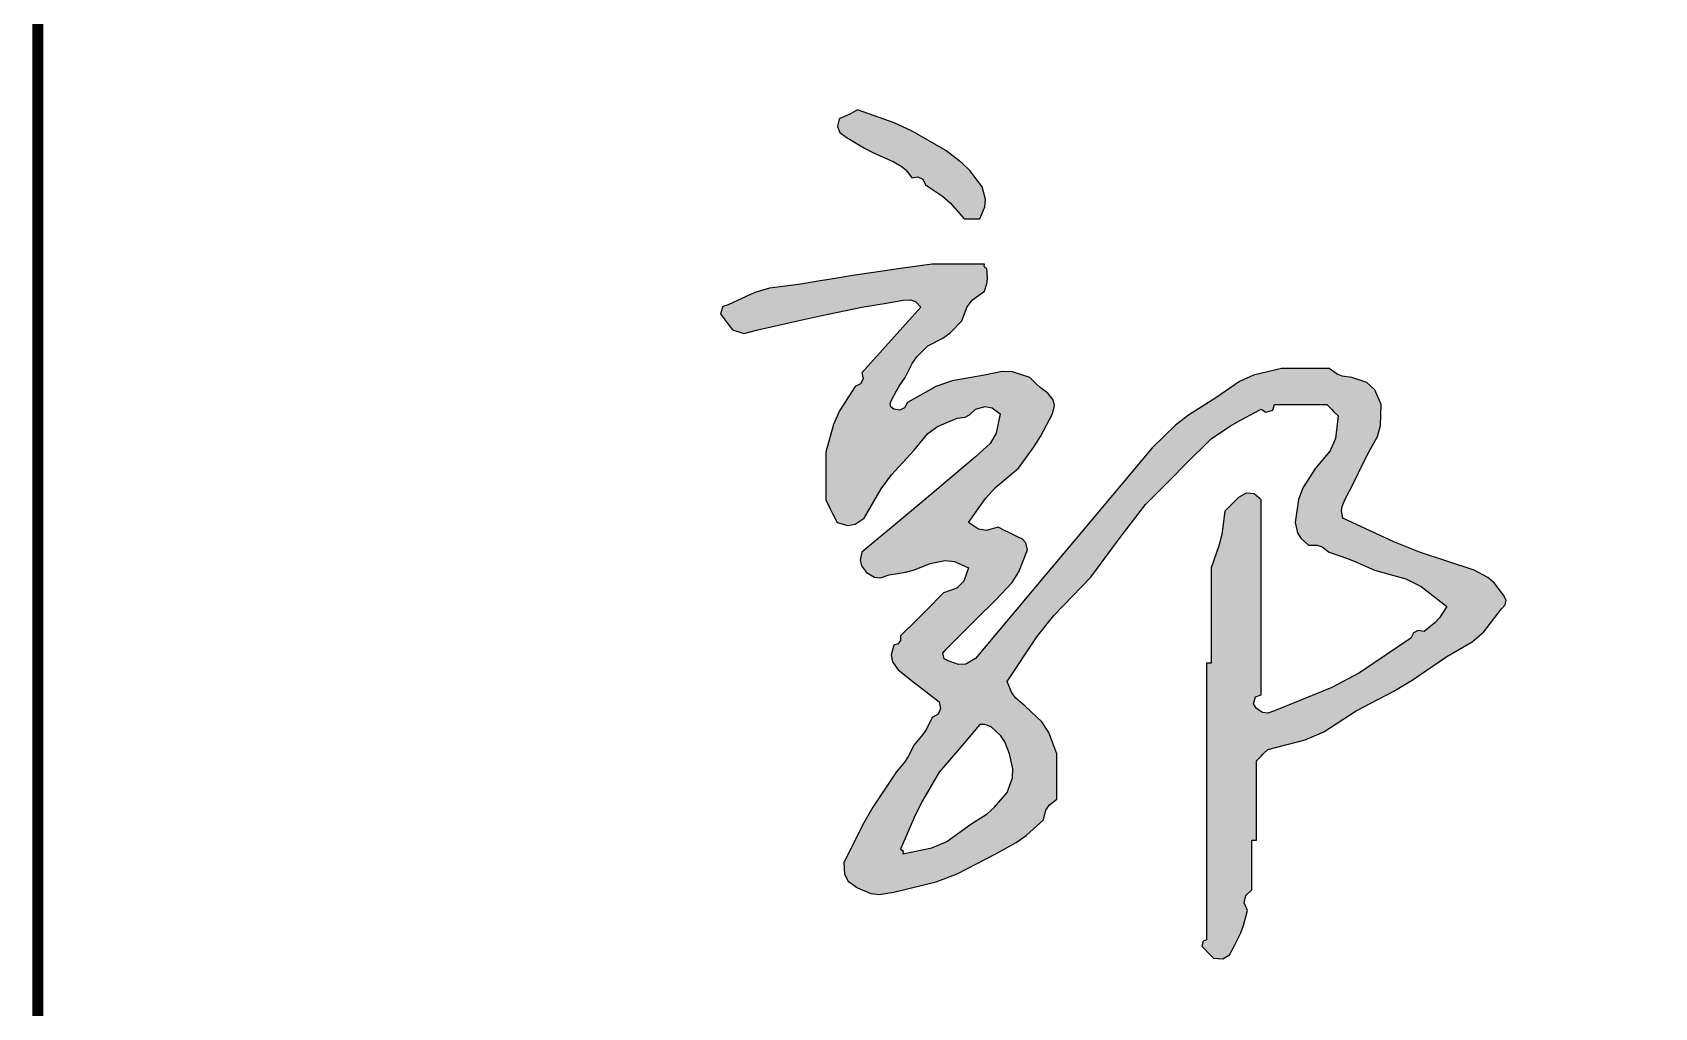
# Model space of a CAD drawing. Extents: x -67167 to 417929, y -86205 to 407116.
# Drawn here: x 46416 to 47161, y 348596 to 349044 of the extents above; entities that cross this region are included whole.
import ezdxf

# ---------------------------------------------------------------- set-up
doc = ezdxf.new("R2010")
doc.units = 0
doc.header["$LTSCALE"] = 1000

# ---------------------------------------------------------------- blocks, each defined once
blk = doc.blocks.new('图签信息')
at = {"const_width": 0.05}
blk.add_lwpolyline([(-39.1448, 566.5), (-39.1448, 500.5)], dxfattribs=at)
blk = doc.blocks.new('图签-A1')
at = {"color": 2}
blk.add_blockref('图签信息', (0, 0), dxfattribs=at)

msp = doc.modelspace()

# ---------------------------------------------------------------- hatches: boundary and pattern name
h = msp.add_hatch(color=256)
h.dxf.hatch_style = 1
h.paths.add_polyline_path([(46846.244, 348980.077), (46842.79, 348983.531), (46835.291, 348989.249), (46819.769, 348998.166), (46811.513, 349001.976), (46794.657, 349008.003), (46791.398, 349006.194), (46789.725, 349005.357), (46786.322, 349003.836), (46785.452, 349000.383), (46786.522, 348997.53), (46789.448, 348995.5), (46797.92, 348990.418), (46802.326, 348988.111), (46811.328, 348984.04), (46815.198, 348981.884), (46817.013, 348980.297), (46819.663, 348976.746), (46822.417, 348977.224), (46824.644, 348976.111), (46825.914, 348973.62), (46833.785, 348968.392), (46837.459, 348965.15), (46843.627, 348957.992), (46846.544, 348957.992), (46848.003, 348957.992), (46850.92, 348957.992), (46853.177, 348963.388), (46853.429, 348966.916), (46851.962, 348972.579)])
h.paths.add_polyline_path([(46853.004, 348924.651), (46854.222, 348928.658), (46854.446, 348930.901), (46854.046, 348935.07), (46853.231, 348935.523), (46852.877, 348936.231), (46853.004, 348937.154), (46843.418, 348937.154), (46838.626, 348937.154), (46829.04, 348937.154), (46814.453, 348935.07), (46807.16, 348934.028), (46792.573, 348931.944), (46782.571, 348930.277), (46777.57, 348929.444), (46767.568, 348927.777), (46754.231, 348926.01), (46747.478, 348924.049), (46735.269, 348918.4), (46732.763, 348917.582), (46731.671, 348914.305), (46733.185, 348912.148), (46737.234, 348906.949), (46742.455, 348905.209), (46748.813, 348906.939), (46767.944, 348911.289), (46777.531, 348913.373), (46796.741, 348917.358), (46804.243, 348918.608), (46807.994, 348919.233), (46815.495, 348920.483), (46819.045, 348920.762), (46821.339, 348919.902), (46823.831, 348917.358), (46812.963, 348905.3), (46807.545, 348899.257), (46796.741, 348887.142), (46797.219, 348884.388), (46796.106, 348882.161), (46793.615, 348880.891), (46786.438, 348869.759), (46783.606, 348863.44), (46780.071, 348850.676), (46780.071, 348841.924), (46780.071, 348837.548), (46780.071, 348828.796), (46782.154, 348824.628), (46783.196, 348822.544), (46785.28, 348818.377), (46790.167, 348817.024), (46793.599, 348817.597), (46797.783, 348820.461), (46805.595, 348833.853), (46810.28, 348840.241), (46820.705, 348851.718), (46827.003, 348859.272), (46831.42, 348862.526), (46840.501, 348866.304), (46844.187, 348866.858), (46846.182, 348867.855), (46848.836, 348870.472), (46853.32, 348871.741), (46856.548, 348871.155), (46860.297, 348868.388), (46858.342, 348859.45), (46855.615, 348854.738), (46848.836, 348848.592), (46828.031, 348831.049), (46817.612, 348822.297), (46796.741, 348804.832), (46795.917, 348801.079), (46796.489, 348798.506), (46798.825, 348795.455), (46802.434, 348793.33), (46805.285, 348793.044), (46809.244, 348794.413), (46816.941, 348795.583), (46820.8, 348796.655), (46827.998, 348799.623), (46835.003, 348800.973), (46839.21, 348800.478), (46845.71, 348797.539), (46843.573, 348791.418), (46840.37, 348788.215), (46834.25, 348786.078), (46826.331, 348778.159), (46822.372, 348774.2), (46814.453, 348766.282), (46814.408, 348764.198), (46813.315, 348762.741), (46811.328, 348762.114), (46810.111, 348757.616), (46810.69, 348754.435), (46813.411, 348750.653), (46820.913, 348744.818), (46824.664, 348741.901), (46832.166, 348736.066), (46832.891, 348732.976), (46831.778, 348730.378), (46829.04, 348728.773), (46826.32, 348723.413), (46824.607, 348720.842), (46820.705, 348716.27), (46817.985, 348710.91), (46816.271, 348708.339), (46812.37, 348703.767), (46801.793, 348687.708), (46796.965, 348679.311), (46788.406, 348662.091), (46788.704, 348656.878), (46790.435, 348653.704), (46794.657, 348650.63), (46800.856, 348648.034), (46804.681, 348647.556), (46811.328, 348648.546), (46830.784, 348653.38), (46840.421, 348657.021), (46858.213, 348666.259), (46867.646, 348671.426), (46872.146, 348674.64), (46880.093, 348681.887), (46881.282, 348686.236), (46882.788, 348688.495), (46886.345, 348691.264), (46886.345, 348699.6), (46886.345, 348703.767), (46886.345, 348712.103), (46882.629, 348721.943), (46879.412, 348726.768), (46871.758, 348733.983), (46867.426, 348737.638), (46865.566, 348740.196), (46863.423, 348745.443), (46877.096, 348765.897), (46884.926, 348775.632), (46901.973, 348793.371), (46911.842, 348806.807), (46916.844, 348813.476), (46926.979, 348826.712), (46939.065, 348838.798), (46945.108, 348844.841), (46957.194, 348856.927), (46966.111, 348862.751), (46970.713, 348865.471), (46980.116, 348870.472), (46982.323, 348869.031), (46985.466, 348870.079), (46986.368, 348872.556), (46995.953, 348872.556), (47000.746, 348872.556), (47010.331, 348872.556), (47012.415, 348870.472), (47013.457, 348869.43), (47015.541, 348867.346), (47014.267, 348856.972), (47011.84, 348851.39), (47005.122, 348843.382), (46999.369, 348834.381), (46997.329, 348828.941), (46995.745, 348818.377), (46996.892, 348813.654), (46998.369, 348811.193), (47001.996, 348807.958), (47005.95, 348807.96), (47008.211, 348807.206), (47011.373, 348804.832), (47019.857, 348801.895), (47024.043, 348800.221), (47032.211, 348796.497), (47046.582, 348792.522), (47053.75, 348788.938), (47065.552, 348779.826), (47062.123, 348774.666), (47059.944, 348772.269), (47055.133, 348768.365), (47052.379, 348768.844), (47050.152, 348767.73), (47048.882, 348765.24), (47025.387, 348749.393), (47012.617, 348742.582), (46986.368, 348731.899), (46983.202, 348730.771), (46980.823, 348731.069), (46978.032, 348732.941), (46976.592, 348735.148), (46977.639, 348738.291), (46980.116, 348739.192), (46980.116, 348775.034), (46980.116, 348792.954), (46980.116, 348828.796), (46976.945, 348831.532), (46973.347, 348831.891), (46969.697, 348829.838), (46967.197, 348827.337), (46965.946, 348826.087), (46963.446, 348823.586), (46962.033, 348812.965), (46960.756, 348807.644), (46957.194, 348797.539), (46957.194, 348780.035), (46957.194, 348771.283), (46957.194, 348753.779), (46956.361, 348753.779), (46955.944, 348753.779), (46955.11, 348753.779), (46955.11, 348702.934), (46955.11, 348677.511), (46955.11, 348626.666), (46953.5, 348626.067), (46952.93, 348623.786), (46954.069, 348622.499), (46955.736, 348620.832), (46956.569, 348619.998), (46958.236, 348618.331), (46962.513, 348617.982), (46965.651, 348619.725), (46967.613, 348623.541), (46970.794, 348629.913), (46972.072, 348633.319), (46973.865, 348640.211), (46972.393, 348643.761), (46973.112, 348646.996), (46975.949, 348649.588), (46975.949, 348658.757), (46975.949, 348663.342), (46975.949, 348672.51), (46976.782, 348672.51), (46977.199, 348672.51), (46978.032, 348672.51), (46978.032, 348687.097), (46978.032, 348694.39), (46978.032, 348708.977), (46980.116, 348711.061), (46981.158, 348712.103), (46983.242, 348714.186), (47000.438, 348718.507), (47009.006, 348722.242), (47023.876, 348731.899), (47041.103, 348740.909), (47049.495, 348745.945), (47065.552, 348756.904), (47077.072, 348763.533), (47082.459, 348768.246), (47090.558, 348778.784), (47092.343, 348780.584), (47092.705, 348782.754), (47091.6, 348785.036), (47087.251, 348790.644), (47084.306, 348793.136), (47078.055, 348796.497), (47053.368, 348804.666), (47041.201, 348809.491), (47017.625, 348820.461), (47017.129, 348823.784), (47017.368, 348825.697), (47018.667, 348828.796), (47022.834, 348837.131), (47024.918, 348841.299), (47029.086, 348849.634), (47033.685, 348857.95), (47035.078, 348863.056), (47035.337, 348872.556), (47032.477, 348879.352), (47028.795, 348882.751), (47021.792, 348885.059), (47017.347, 348885.68), (47015.021, 348886.61), (47011.373, 348889.226), (47002.621, 348889.226), (46998.245, 348889.226), (46989.493, 348889.226), (46976.629, 348886.075), (46970.19, 348883.189), (46959.278, 348875.682), (46946.702, 348867.802), (46940.735, 348863.115), (46930.105, 348852.76), (46897.552, 348814.038), (46881.299, 348794.659), (46848.836, 348755.863), (46844.465, 348753.396), (46841.052, 348753.112), (46836.333, 348754.821), (46834.436, 348755.778), (46833.908, 348758.417), (46835.291, 348760.03), (46844.46, 348769.199), (46849.045, 348773.783), (46858.213, 348782.952), (46865.721, 348790.809), (46868.862, 348795.745), (46872.8, 348805.874), (46871.993, 348809.027), (46870.547, 348810.763), (46867.591, 348812.125), (46864.256, 348813.792), (46862.589, 348814.626), (46859.255, 348816.293), (46853.992, 348814.762), (46850.27, 348815.334), (46845.71, 348818.377), (46853.467, 348829.51), (46858.215, 348834.688), (46868.632, 348843.382), (46875.619, 348852.886), (46878.78, 348857.944), (46884.261, 348868.388), (46885.197, 348872.115), (46884.603, 348874.786), (46882.177, 348877.765), (46878.669, 348880.471), (46876.99, 348881.941), (46873.842, 348885.059), (46865.885, 348887.575), (46861.172, 348887.81), (46853.004, 348886.101), (46838.207, 348883.483), (46830.741, 348880.848), (46817.579, 348873.598), (46816.309, 348871.107), (46814.082, 348869.994), (46811.328, 348870.472), (46810.048, 348871.619), (46809.696, 348873.025), (46810.286, 348874.64), (46812.594, 348878.917), (46813.849, 348881.009), (46816.537, 348885.059), (46819.799, 348891.444), (46821.974, 348894.489), (46826.956, 348899.645), (46833.92, 348903.052), (46837.243, 348905.488), (46842.585, 348911.106), (46845.041, 348917.485), (46847.469, 348920.64)])
h.paths.add_polyline_path([(46850.92, 348725.647), (46853.044, 348725.579), (46854.143, 348725.359), (46856.129, 348724.605), (46860.503, 348720.483), (46862.341, 348717.726), (46864.465, 348712.103), (46866.076, 348705.191), (46865.833, 348701.065), (46863.423, 348694.39), (46857.692, 348687.632), (46854.211, 348684.586), (46846.752, 348679.804), (46835.652, 348671.901), (46828.852, 348668.954), (46815.495, 348666.259), (46815.622, 348667.182), (46815.268, 348667.89), (46814.453, 348668.343), (46820.708, 348682.898), (46824.275, 348690.03), (46832.166, 348703.767), (46839.711, 348712.482), (46843.462, 348716.858)], flags=16)
h.paths.add_polyline_path([(47251.011, 348859.011), (47260.597, 348868.597), (47265.389, 348873.389), (47274.975, 348882.975), (47277.79, 348887.432), (47278.72, 348890.223), (47279.143, 348895.478), (47277.735, 348900.726), (47276.007, 348903.44), (47271.849, 348906.939), (47265.707, 348909.137), (47262.706, 348910.638), (47257.263, 348914.232), (47251.573, 348915.591), (47248.501, 348915.81), (47242.676, 348915.274), (47229.436, 348912.818), (47222.7, 348910.124), (47211.419, 348902.771), (47208.537, 348900.334), (47208.1, 348896.404), (47210.377, 348893.394), (47215.741, 348890.157), (47220.259, 348889.856), (47226.005, 348892.352), (47236.556, 348895.582), (47242.099, 348896.648), (47253.095, 348897.561), (47255.838, 348894.396), (47256.199, 348890.788), (47254.137, 348887.142), (47252.741, 348884.72), (47252.111, 348883.461), (47251.011, 348880.891), (47234.369, 348871.184), (47226.53, 348864.869), (47213.503, 348850.676), (47210.99, 348849.451), (47209.739, 348848.825), (47207.251, 348847.55), (47203.985, 348841.903), (47202.515, 348838.965), (47199.958, 348832.963), (47210.211, 348818.844), (47215.897, 348812.105), (47228.089, 348799.623), (47227.611, 348796.868), (47228.725, 348794.641), (47231.215, 348793.371), (47235.788, 348785.03), (47238.08, 348780.862), (47242.676, 348772.533), (47242.676, 348762.531), (47242.676, 348757.53), (47242.676, 348747.527), (47240.18, 348743.773), (47238.93, 348741.898), (47236.424, 348738.15), (47224.048, 348740.11), (47217.694, 348740.534), (47205.167, 348740.234), (47198.108, 348739.296), (47194.433, 348737.918), (47188.497, 348733.983), (47184.165, 348730.327), (47182.305, 348727.769), (47180.162, 348722.522), (47181.971, 348719.263), (47182.808, 348717.589), (47184.329, 348714.186), (47187.782, 348713.317), (47190.635, 348714.386), (47192.665, 348717.312), (47196.631, 348719.285), (47198.518, 348720.936), (47201, 348724.605), (47208.011, 348725.92), (47212.197, 348725.427), (47218.712, 348722.522), (47221.403, 348720.838), (47222.475, 348718.338), (47221.838, 348715.228), (47213.503, 348706.893), (47209.335, 348702.725), (47201, 348694.39), (47198.111, 348693.561), (47196.625, 348692.57), (47194.748, 348690.223), (47196.046, 348689.464), (47196.631, 348688.586), (47196.832, 348687.097), (47204.406, 348686.408), (47208.646, 348687.114), (47215.586, 348690.223), (47225.807, 348696.988), (47230.818, 348700.538), (47240.592, 348707.935), (47273.035, 348690.545), (47288.93, 348681.134), (47319.777, 348661.049), (47335.156, 348651.167), (47343.857, 348647.251), (47361.453, 348642.295), (47371.616, 348641.251), (47376.724, 348640.187), (47386.459, 348637.086), (47401.462, 348637.086), (47408.964, 348637.086), (47423.967, 348637.086), (47436.476, 348639.976), (47442.728, 348641.435), (47455.224, 348644.379), (47459.06, 348646.71), (47461.258, 348647.59), (47465.643, 348648.546), (47478.98, 348655.215), (47485.648, 348658.549), (47498.984, 348665.217), (47508.901, 348671.698), (47513.589, 348675.535), (47521.906, 348683.971), (47523.96, 348687.138), (47524.256, 348689.808), (47522.948, 348693.348), (47521.281, 348695.015), (47520.448, 348695.849), (47518.78, 348697.516), (47514.037, 348697.798), (47511.263, 348697.042), (47507.32, 348694.39), (47497.158, 348684.271), (47491.014, 348679.882), (47478.146, 348673.552), (47469.267, 348668.43), (47464.65, 348666.122), (47455.224, 348662.091), (47445.222, 348659.591), (47440.221, 348658.34), (47430.219, 348655.84), (47408.547, 348655.84), (47397.711, 348655.84), (47376.04, 348655.84), (47358.041, 348660.479), (47349.145, 348663.657), (47332.28, 348671.468), (47315.841, 348680.91), (47307.865, 348686.157), (47292.687, 348697.516), (47289.933, 348697.038), (47287.706, 348698.151), (47286.436, 348700.642), (47281.076, 348703.361), (47278.505, 348705.075), (47273.933, 348708.977), (47264.602, 348714.161), (47260.201, 348717.682), (47253.095, 348725.647), (47253.512, 348726.898), (47253.72, 348727.523), (47254.137, 348728.773), (47257.471, 348738.775), (47259.138, 348743.776), (47262.472, 348753.779), (47262.889, 348755.029), (47263.097, 348755.654), (47263.514, 348756.904), (47263.514, 348763.989), (47263.514, 348767.532), (47263.514, 348774.617), (47258.235, 348785.958), (47255.061, 348791.459), (47247.885, 348801.706), (47237.518, 348815.499), (47232.309, 348822.375), (47221.838, 348836.089), (47232.785, 348846.109), (47238.686, 348850.745)])
h.paths.add_polyline_path([(47455.224, 348897.561), (47457.703, 348898.093), (47458.959, 348898.302), (47461.476, 348898.603), (47470.762, 348894.342), (47476.266, 348893.195), (47486.482, 348893.394), (47487.351, 348896.847), (47486.281, 348899.699), (47483.356, 348901.729), (47477.691, 348907.843), (47474.141, 348910.505), (47466.685, 348914.232), (47465.699, 348922.078), (47464.352, 348926.118), (47460.434, 348932.986), (47458.164, 348939.059), (47455.046, 348942.177), (47448.973, 348944.447), (47441.471, 348946.948), (47437.72, 348948.198), (47430.219, 348950.699), (47421.883, 348952.366), (47417.716, 348953.199), (47409.381, 348954.866), (47406.919, 348955.474), (47405.654, 348955.685), (47403.129, 348955.908), (47401.004, 348959.517), (47400.719, 348962.369), (47402.087, 348966.327), (47404.822, 348972.876), (47404.529, 348977.856), (47401.045, 348984.04), (47398.961, 348986.123), (47397.92, 348987.165), (47395.836, 348989.249), (47392.407, 348989.022), (47390.633, 348988.578), (47387.501, 348987.165), (47385.302, 348981.024), (47383.802, 348978.022), (47380.207, 348972.579), (47380.432, 348966.689), (47379.988, 348963.583), (47378.123, 348957.992), (47350.201, 348951.695), (47336.354, 348947.708), (47309.358, 348938.196), (47307.691, 348936.529), (47306.857, 348935.695), (47305.19, 348934.028), (47304.702, 348931.034), (47305.277, 348929.019), (47307.274, 348926.735), (47311.898, 348924.784), (47314.894, 348924.534), (47319.777, 348925.693), (47340.757, 348933.365), (47351.834, 348936.134), (47373.956, 348939.238), (47374.155, 348937.384), (47376.521, 348936.201), (47378.123, 348937.154), (47378.123, 348927.568), (47378.123, 348922.776), (47378.123, 348913.19), (47375.42, 348909.151), (47372.54, 348907.423), (47367.704, 348906.939), (47357.702, 348904.438), (47352.701, 348903.188), (47342.699, 348900.687), (47332.696, 348897.353), (47327.695, 348895.686), (47317.693, 348892.352), (47312.322, 348890.799), (47309.656, 348889.466), (47305.19, 348886.101), (47300.011, 348883.288), (47297.584, 348880.861), (47294.771, 348875.682), (47296.354, 348872.18), (47297.804, 348870.488), (47301.023, 348868.388), (47304.906, 348864.998), (47308.503, 348864.099), (47313.525, 348865.263), (47317.692, 348872.385), (47320.99, 348875.682), (47328.112, 348879.849), (47335.614, 348882.35), (47339.365, 348883.6), (47346.866, 348886.101), (47356.869, 348888.601), (47361.87, 348889.851), (47371.872, 348892.352), (47374.161, 348893.442), (47376.312, 348893.084), (47378.123, 348891.31), (47378.123, 348880.474), (47378.123, 348875.056), (47378.123, 348864.22), (47357.622, 348858.207), (47347.512, 348854.416), (47328.112, 348845.466), (47328.972, 348840.452), (47330.988, 348837.571), (47335.405, 348835.047), (47342.567, 348834.358), (47346.625, 348835.074), (47353.118, 348838.173), (47361.14, 348843.268), (47366.541, 348844.74), (47376.04, 348844.424), (47379.244, 348837.076), (47379.949, 348832.606), (47379.165, 348824.628), (47378.262, 348822.75), (47377.59, 348821.853), (47376.04, 348820.461), (47355.202, 348810.042), (47344.783, 348804.832), (47323.944, 348794.413), (47321.201, 348791.597), (47319.343, 348790.436), (47315.609, 348789.204), (47314.673, 348785.477), (47315.267, 348782.806), (47317.693, 348779.826), (47321.048, 348776.592), (47323.512, 348775.36), (47328.112, 348774.617), (47344.084, 348778.705), (47352.018, 348781.002), (47367.704, 348786.078), (47372.093, 348788.511), (47376.281, 348788.162), (47380.207, 348785.036), (47378.753, 348782.007), (47378.502, 348779.995), (47379.165, 348776.701), (47380.78, 348768.937), (47380.998, 348764.794), (47380.207, 348756.904), (47371.804, 348749.901), (47367.635, 348746.358), (47359.369, 348739.192), (47345.884, 348734.226), (47339.302, 348730.496), (47328.112, 348721.48), (47327.762, 348717.203), (47329.506, 348714.065), (47333.322, 348712.103), (47335.758, 348709.221), (47339.689, 348708.784), (47342.699, 348711.061), (47353.124, 348714.577), (47358.235, 348716.92), (47367.704, 348722.522), (47371.872, 348722.522), (47373.956, 348722.522), (47378.123, 348722.522), (47378.123, 348715.853), (47378.123, 348712.519), (47378.123, 348705.851), (47377.707, 348703.351), (47377.498, 348702.1), (47377.082, 348699.6), (47375.831, 348692.098), (47375.206, 348688.347), (47373.956, 348680.845), (47373.411, 348677.158), (47374.847, 348674.287), (47378.123, 348672.51), (47385.147, 348674.754), (47388.87, 348678.191), (47391.668, 348685.013), (47393.752, 348689.181), (47394.794, 348691.264), (47396.878, 348695.432), (47395.57, 348698.61), (47396.312, 348701.578), (47398.961, 348703.767), (47398.961, 348713.77), (47398.961, 348718.771), (47398.961, 348728.773), (47402.157, 348733.048), (47404.508, 348734.929), (47409.381, 348737.108), (47431.864, 348746.745), (47443.117, 348751.537), (47465.643, 348761.072), (47473.979, 348765.24), (47478.146, 348767.323), (47486.482, 348771.491), (47490.788, 348774.643), (47492.88, 348776.317), (47496.901, 348779.826), (47497.389, 348782.821), (47496.813, 348784.835), (47494.817, 348787.12), (47487.946, 348787.296), (47484.126, 348786.341), (47478.146, 348782.952), (47461.472, 348775.877), (47453.136, 348772.334), (47436.47, 348765.24), (47427.987, 348762.303), (47423.8, 348760.628), (47415.632, 348756.904), (47412.603, 348755.451), (47410.591, 348755.199), (47407.297, 348755.863), (47406.999, 348758.482), (47407.571, 348760.197), (47409.381, 348762.114), (47411.048, 348762.114), (47411.881, 348762.114), (47413.548, 348762.114), (47418.604, 348771.815), (47422.501, 348776.399), (47431.261, 348782.952), (47437.567, 348786.207), (47440.552, 348788.732), (47444.805, 348794.413), (47447.202, 348798.343), (47447.496, 348801.576), (47445.847, 348805.874), (47443.347, 348808.374), (47442.096, 348809.625), (47439.596, 348812.125), (47429.177, 348812.125), (47423.967, 348812.125), (47413.548, 348812.125), (47411.873, 348809.212), (47407.553, 348808.672), (47405.213, 348811.083), (47403.546, 348812.751), (47402.712, 348813.584), (47401.045, 348815.251), (47399.959, 348819.053), (47401.021, 348822.238), (47404.171, 348824.628), (47420.782, 348837.381), (47428.613, 348844.577), (47442.721, 348860.053), (47438.735, 348865.217), (47437.168, 348868.352), (47435.428, 348874.64), (47444.752, 348882.374), (47448.929, 348887.211)])
h.paths.add_polyline_path([(47399.624, 348890.349), (47403.129, 348896.52), (47412.943, 348899.363), (47418.002, 348900.417), (47428.135, 348901.729), (47429.944, 348899.812), (47430.516, 348898.097), (47430.219, 348895.478), (47424.331, 348889.276), (47421.413, 348886.15), (47415.632, 348879.849), (47411.297, 348877.059), (47408.267, 348876.302), (47403.129, 348876.723), (47403.256, 348877.647), (47402.902, 348878.355), (47402.087, 348878.807), (47399.329, 348885.347)], flags=16)
h.paths.add_polyline_path([(47401.045, 348916.316), (47401.045, 348924.651), (47401.045, 348928.819), (47401.045, 348937.154), (47404.239, 348938.424), (47405.965, 348938.856), (47409.381, 348939.238), (47416.882, 348937.987), (47420.633, 348937.362), (47428.135, 348936.112), (47431.469, 348934.445), (47433.136, 348933.611), (47436.47, 348931.944), (47440.778, 348929.337), (47442.548, 348925.444), (47441.68, 348920.483), (47435.36, 348919.095), (47432.222, 348918.258), (47426.051, 348916.316), (47416.049, 348916.316), (47411.048, 348916.316)], flags=16)
h.paths.add_polyline_path([(47406.784, 348856.136), (47409.713, 348857.182), (47415.632, 348859.011), (47415.632, 348856.094), (47415.632, 348854.635), (47415.632, 348851.718), (47413.542, 348852.537), (47411.371, 348851.668), (47410.423, 348849.634), (47407.747, 348846.876), (47404.637, 348846.185), (47401.045, 348847.55), (47401.045, 348850.051), (47401.045, 348851.301), (47401.045, 348853.801)], flags=16)
h.paths.add_polyline_path([(47414.59, 348797.539), (47416.819, 348796.572), (47417.911, 348794.751), (47417.716, 348792.329), (47413.522, 348786.208), (47410.069, 348783.495), (47403.129, 348780.868), (47400.393, 348784.04), (47400.034, 348787.637), (47402.087, 348791.287), (47406.614, 348794.569), (47409.248, 348795.886)], flags=16)
h.paths.add_polyline_path([(47741.493, 348875.954), (47744.047, 348879.669), (47750.083, 348885.059), (47752.07, 348885.812), (47753.169, 348886.032), (47755.293, 348886.101), (47755.745, 348885.286), (47756.453, 348884.932), (47757.376, 348885.059), (47757.376, 348868.805), (47757.376, 348860.678), (47757.376, 348844.424), (47753.809, 348839.291), (47750.801, 348837.034), (47744.874, 348835.047), (47744.874, 348833.38), (47744.874, 348832.547), (47744.874, 348830.88), (47741.956, 348830.88), (47740.498, 348830.88), (47737.58, 348830.88), (47739.704, 348825.257), (47741.542, 348822.5), (47745.916, 348818.377), (47750.573, 348818.228), (47752.965, 348817.793), (47757.376, 348816.293), (47757.376, 348806.291), (47757.376, 348801.289), (47757.376, 348791.287), (47759.496, 348784.897), (47760.755, 348781.748), (47763.628, 348775.659), (47764.878, 348774.408), (47765.503, 348773.783), (47766.754, 348772.533), (47770.507, 348771.709), (47773.08, 348772.281), (47776.131, 348774.617), (47776.245, 348779.887), (47777.228, 348782.835), (47780.298, 348787.12), (47780.298, 348802.54), (47780.298, 348810.25), (47780.298, 348825.67), (47798.896, 348836.686), (47807.918, 348842.771), (47825.1, 348855.885), (47827.608, 348856.696), (47828.704, 348859.983), (47827.184, 348862.137), (47826.859, 348863.414), (47825.085, 348864.006), (47824.058, 348863.179), (47815.971, 348859.631), (47811.755, 348858.155), (47803.22, 348855.885), (47803.22, 348858.386), (47803.22, 348859.636), (47803.22, 348862.137), (47808.637, 348864.182), (47811.277, 348865.722), (47815.723, 348869.43), (47823.642, 348877.348), (47827.601, 348881.308), (47835.519, 348889.226), (47837.518, 348893.537), (47839.126, 348895.605), (47842.813, 348898.603), (47844.849, 348903.641), (47845.096, 348906.858), (47843.855, 348912.148), (47841.328, 348916.85), (47839.552, 348919.071), (47835.519, 348922.567), (47831.433, 348922.954), (47829.168, 348923.961), (47826.142, 348926.735), (47818.651, 348927.317), (47814.768, 348927.101), (47807.388, 348925.693), (47799.053, 348923.609), (47794.885, 348922.567), (47786.55, 348920.483), (47784.883, 348920.067), (47784.049, 348919.858), (47782.382, 348919.441), (47779.736, 348926.916), (47779.493, 348931.526), (47781.34, 348939.238), (47782.567, 348947.853), (47783.873, 348952.208), (47787.592, 348960.076), (47788.965, 348961.698), (47788.441, 348964.316), (47786.55, 348965.285), (47782.069, 348967.657), (47779.055, 348968.159), (47774.047, 348967.369), (47769.346, 348964.843), (47767.124, 348963.066), (47763.628, 348959.034), (47763.682, 348953.365), (47762.692, 348950.146), (47759.46, 348945.489), (47759.46, 348932.153), (47759.46, 348925.485), (47759.46, 348912.148), (47750.735, 348904.615), (47746.359, 348900.864), (47737.58, 348893.394), (47730.919, 348890.74), (47727.665, 348888.415), (47722.994, 348882.975), (47719.999, 348882.486), (47717.985, 348883.062), (47715.7, 348885.059), (47712.556, 348894.037), (47710.138, 348898.433), (47704.239, 348905.897), (47701.52, 348911.257), (47699.806, 348913.828), (47695.904, 348918.4), (47691.402, 348926.769), (47688.322, 348930.73), (47681.318, 348937.154), (47678.164, 348939.226), (47675.472, 348939.525), (47671.94, 348938.196), (47670.846, 348936.871), (47669.362, 348936.5), (47667.773, 348937.154), (47666.503, 348932.671), (47667.09, 348929.442), (47669.857, 348925.693), (47691.965, 348886.112), (47703.009, 348866.316), (47725.078, 348826.712), (47728.879, 348825.626), (47732.065, 348826.688), (47734.455, 348829.838), (47735.383, 348832.34), (47736.385, 348833.592), (47738.622, 348835.047), (47738.622, 348848.384), (47738.622, 348855.052), (47738.622, 348868.388)])
h.paths.add_polyline_path([(47778.784, 348867.108), (47779.372, 348868.284), (47780.298, 348868.388), (47780.298, 348880.474), (47780.298, 348886.517), (47780.298, 348898.603), (47786.121, 348904.223), (47789.637, 348906.64), (47796.969, 348910.064), (47805.304, 348910.064), (47809.472, 348910.064), (47817.807, 348910.064), (47819.978, 348907.4), (47820.553, 348905.101), (47819.891, 348901.729), (47816.073, 348898.367), (47814.45, 348896.048), (47812.597, 348891.31), (47803.012, 348881.725), (47798.219, 348876.932), (47788.634, 348867.346), (47786.133, 348866.096), (47784.883, 348865.471), (47782.382, 348864.22), (47780.976, 348864.751), (47780.287, 348865.211), (47779.256, 348866.304)], flags=16)
h.paths.add_polyline_path([(47738.622, 348762.114), (47735.545, 348766.783), (47734.26, 348769.354), (47732.371, 348774.617), (47728.762, 348776.742), (47725.91, 348777.027), (47721.952, 348775.659), (47713.122, 348771.489), (47708.891, 348767.963), (47703.197, 348760.03), (47701.412, 348758.23), (47701.051, 348756.06), (47702.156, 348753.779), (47703.099, 348751.875), (47705.762, 348751.342), (47707.365, 348752.737), (47710.659, 348753.4), (47712.671, 348753.149), (47715.7, 348751.695), (47715.7, 348732.524), (47715.7, 348722.938), (47715.7, 348703.767), (47718.475, 348688.599), (47721.087, 348680.98), (47728.203, 348667.301), (47733.117, 348662.405), (47736.296, 348660.361), (47742.79, 348657.924), (47752.019, 348657.245), (47757.002, 348657.924), (47765.712, 348661.049), (47768.022, 348662.318), (47769.353, 348662.762), (47771.963, 348663.133), (47783.632, 348668.968), (47789.467, 348671.885), (47801.137, 348677.72), (47819.485, 348688.01), (47828.341, 348693.913), (47844.896, 348706.893), (47853.301, 348712.38), (47857.216, 348715.86), (47863.651, 348723.564), (47867.853, 348730.616), (47869.567, 348734.473), (47871.986, 348742.318), (47869.322, 348750.931), (47866.409, 348755.3), (47859.483, 348761.072), (47858.448, 348763.924), (47859.181, 348766.491), (47861.567, 348768.365), (47870.334, 348771.525), (47874.617, 348773.666), (47882.405, 348778.784), (47884.612, 348777.344), (47887.755, 348778.391), (47888.656, 348780.868), (47890.223, 348781.575), (47891.109, 348781.797), (47892.824, 348781.91), (47901.159, 348783.577), (47905.327, 348784.411), (47913.662, 348786.078), (47923.884, 348787.291), (47929.296, 348789.408), (47937.626, 348795.455), (47935.839, 348799.509), (47934.113, 348801.481), (47930.333, 348803.79), (47920.305, 348804.822), (47914.791, 348804.133), (47905.327, 348800.664), (47890.293, 348794.91), (47882.791, 348791.992), (47867.818, 348786.078), (47859.483, 348781.91), (47855.315, 348779.826), (47846.98, 348775.659), (47825.516, 348768.069), (47814.981, 348763.434), (47794.885, 348752.737), (47792.329, 348751.27), (47791.8, 348747.567), (47793.843, 348745.443), (47795.258, 348742.858), (47799.055, 348742.316), (47801.137, 348744.402), (47817.362, 348749.085), (47825.489, 348751.378), (47841.771, 348755.863), (47844.688, 348752.945), (47846.147, 348751.486), (47849.064, 348748.569), (47849.641, 348742.704), (47849.177, 348739.452), (47846.98, 348733.983), (47833.386, 348720.023), (47826.013, 348713.493), (47810.514, 348701.683), (47794.074, 348690.72), (47785.127, 348686.033), (47766.754, 348678.762), (47759.367, 348675.878), (47754.606, 348675.627), (47746.957, 348677.72), (47744.821, 348680.913), (47743.535, 348682.413), (47740.706, 348685.013), (47742.033, 348691.601), (47741.53, 348695.625), (47738.622, 348701.683), (47738.622, 348725.856), (47738.622, 348737.942)])
h.paths.add_polyline_path([(47669.857, 348728.773), (47669.857, 348739.609), (47669.857, 348745.027), (47669.857, 348755.863), (47666.955, 348765.177), (47665.281, 348769.782), (47661.521, 348778.784), (47659.043, 348779.316), (47657.787, 348779.525), (47655.27, 348779.826), (47651.538, 348777.971), (47649.761, 348776.638), (47646.935, 348773.575), (47648.135, 348771.679), (47647.028, 348768.911), (47644.851, 348768.365), (47644.851, 348758.363), (47644.851, 348753.362), (47644.851, 348743.36), (47647.933, 348721.235), (47650.703, 348710.153), (47658.396, 348689.181), (47660.725, 348684.379), (47662.557, 348682.088), (47666.731, 348678.762), (47671.617, 348677.409), (47675.05, 348677.982), (47679.234, 348680.845), (47684.367, 348683.972), (47686.657, 348687.407), (47687.569, 348693.348), (47681.635, 348697.242), (47678.847, 348699.602), (47674.024, 348704.809), (47673.387, 348714.518), (47672.535, 348719.42)])

# ---------------------------------------------------------------- linework, layer by layer
for p, q in [((46791.398, 349006.194, 0), (46789.725, 349005.357, 0)), ((46794.657, 349008.003, 0), (46791.398, 349006.194, 0)), ((46811.513, 349001.976, 0), (46794.657, 349008.003, 0)), ((46786.322, 349003.836, 0), (46785.452, 349000.383, 0)), ((46785.452, 349000.383, 0), (46786.522, 348997.53, 0)), ((46789.725, 349005.357, 0), (46786.322, 349003.836, 0)), ((46819.769, 348998.166, 0), (46811.513, 349001.976, 0)), ((46786.522, 348997.53, 0), (46789.448, 348995.5, 0)), ((46789.448, 348995.5, 0), (46797.92, 348990.418, 0)), ((46835.291, 348989.249, 0), (46819.769, 348998.166, 0)), ((46797.92, 348990.418, 0), (46802.326, 348988.111, 0)), ((46802.326, 348988.111, 0), (46811.328, 348984.04, 0)), ((46811.328, 348984.04, 0), (46815.198, 348981.884, 0)), ((46842.79, 348983.531, 0), (46835.291, 348989.249, 0)), ((46846.244, 348980.077, 0), (46842.79, 348983.531, 0)), ((46815.198, 348981.884, 0), (46817.013, 348980.297, 0)), ((46817.013, 348980.297, 0), (46819.663, 348976.746, 0)), ((46819.663, 348976.746, 0), (46822.417, 348977.224, 0)), ((46822.417, 348977.224, 0), (46824.644, 348976.111, 0)), ((46824.644, 348976.111, 0), (46825.914, 348973.62, 0)), ((46851.962, 348972.579, 0), (46846.244, 348980.077, 0)), ((46825.914, 348973.62, 0), (46833.785, 348968.392, 0)), ((46853.429, 348966.916, 0), (46851.962, 348972.579, 0)), ((46833.785, 348968.392, 0), (46837.459, 348965.15, 0)), ((46837.459, 348965.15, 0), (46843.627, 348957.992, 0)), ((46850.92, 348957.992, 0), (46853.177, 348963.388, 0)), ((46853.177, 348963.388, 0), (46853.429, 348966.916, 0)), ((46843.627, 348957.992, 0), (46846.544, 348957.992, 0)), ((46846.544, 348957.992, 0), (46848.003, 348957.992, 0)), ((46848.003, 348957.992, 0), (46850.92, 348957.992, 0)), ((46792.573, 348931.944, 0), (46782.571, 348930.277, 0)), ((46807.16, 348934.028, 0), (46792.573, 348931.944, 0)), ((46814.453, 348935.07, 0), (46807.16, 348934.028, 0)), ((46829.04, 348937.154, 0), (46814.453, 348935.07, 0)), ((46838.626, 348937.154, 0), (46829.04, 348937.154, 0)), ((46843.418, 348937.154, 0), (46838.626, 348937.154, 0)), ((46853.004, 348937.154, 0), (46843.418, 348937.154, 0)), ((46852.877, 348936.231, 0), (46853.004, 348937.154, 0)), ((46853.231, 348935.523, 0), (46852.877, 348936.231, 0)), ((46854.046, 348935.07, 0), (46853.231, 348935.523, 0)), ((46854.446, 348930.901, 0), (46854.046, 348935.07, 0)), ((46747.478, 348924.049, 0), (46735.269, 348918.4, 0)), ((46754.231, 348926.01, 0), (46747.478, 348924.049, 0)), ((46767.568, 348927.777, 0), (46754.231, 348926.01, 0)), ((46777.57, 348929.444, 0), (46767.568, 348927.777, 0)), ((46782.571, 348930.277, 0), (46777.57, 348929.444, 0)), ((46847.469, 348920.64, 0), (46853.004, 348924.651, 0)), ((46853.004, 348924.651, 0), (46854.222, 348928.658, 0)), ((46854.222, 348928.658, 0), (46854.446, 348930.901, 0)), ((46732.763, 348917.582, 0), (46731.671, 348914.305, 0)), ((46735.269, 348918.4, 0), (46732.763, 348917.582, 0)), ((46777.531, 348913.373, 0), (46796.741, 348917.358, 0)), ((46796.741, 348917.358, 0), (46804.243, 348918.608, 0)), ((46804.243, 348918.608, 0), (46807.994, 348919.233, 0)), ((46807.994, 348919.233, 0), (46815.495, 348920.483, 0)), ((46823.831, 348917.358, 0), (46812.963, 348905.3, 0)), ((46815.495, 348920.483, 0), (46819.045, 348920.762, 0)), ((46819.045, 348920.762, 0), (46821.339, 348919.902, 0)), ((46821.339, 348919.902, 0), (46823.831, 348917.358, 0)), ((46842.585, 348911.106, 0), (46845.041, 348917.485, 0)), ((46845.041, 348917.485, 0), (46847.469, 348920.64, 0)), ((46731.671, 348914.305, 0), (46733.185, 348912.148, 0)), ((46733.185, 348912.148, 0), (46737.234, 348906.949, 0)), ((46748.813, 348906.939, 0), (46767.944, 348911.289, 0)), ((46767.944, 348911.289, 0), (46777.531, 348913.373, 0)), ((46837.243, 348905.488, 0), (46842.585, 348911.106, 0)), ((46737.234, 348906.949, 0), (46742.455, 348905.209, 0)), ((46742.455, 348905.209, 0), (46748.813, 348906.939, 0)), ((46812.963, 348905.3, 0), (46807.545, 348899.257, 0)), ((46826.956, 348899.645, 0), (46833.92, 348903.052, 0)), ((46833.92, 348903.052, 0), (46837.243, 348905.488, 0)), ((46807.545, 348899.257, 0), (46796.741, 348887.142, 0)), ((46819.799, 348891.444, 0), (46821.974, 348894.489, 0)), ((46821.974, 348894.489, 0), (46826.956, 348899.645, 0)), ((46796.741, 348887.142, 0), (46797.219, 348884.388, 0)), ((46816.537, 348885.059, 0), (46819.799, 348891.444, 0)), ((46861.172, 348887.81, 0), (46853.004, 348886.101, 0)), ((46865.885, 348887.575, 0), (46861.172, 348887.81, 0)), ((46873.842, 348885.059, 0), (46865.885, 348887.575, 0)), ((46989.493, 348889.226, 0), (46976.629, 348886.075, 0)), ((46998.245, 348889.226, 0), (46989.493, 348889.226, 0)), ((47002.621, 348889.226, 0), (46998.245, 348889.226, 0)), ((47011.373, 348889.226, 0), (47002.621, 348889.226, 0)), ((47015.021, 348886.61, 0), (47011.373, 348889.226, 0)), ((47017.347, 348885.68, 0), (47015.021, 348886.61, 0)), ((46793.615, 348880.891, 0), (46786.438, 348869.759, 0)), ((46796.106, 348882.161, 0), (46793.615, 348880.891, 0)), ((46797.219, 348884.388, 0), (46796.106, 348882.161, 0)), ((46812.594, 348878.917, 0), (46813.849, 348881.009, 0)), ((46813.849, 348881.009, 0), (46816.537, 348885.059, 0)), ((46830.741, 348880.848, 0), (46817.579, 348873.598, 0)), ((46838.207, 348883.483, 0), (46830.741, 348880.848, 0)), ((46853.004, 348886.101, 0), (46838.207, 348883.483, 0)), ((46876.99, 348881.941, 0), (46873.842, 348885.059, 0)), ((46878.669, 348880.471, 0), (46876.99, 348881.941, 0)), ((46882.177, 348877.765, 0), (46878.669, 348880.471, 0)), ((46970.19, 348883.189, 0), (46959.278, 348875.682, 0)), ((46976.629, 348886.075, 0), (46970.19, 348883.189, 0)), ((47021.792, 348885.059, 0), (47017.347, 348885.68, 0)), ((47028.795, 348882.751, 0), (47021.792, 348885.059, 0)), ((47032.477, 348879.352, 0), (47028.795, 348882.751, 0)), ((47035.337, 348872.556, 0), (47032.477, 348879.352, 0)), ((46809.696, 348873.025, 0), (46810.286, 348874.64, 0)), ((46810.048, 348871.619, 0), (46809.696, 348873.025, 0)), ((46810.286, 348874.64, 0), (46812.594, 348878.917, 0)), ((46817.579, 348873.598, 0), (46816.309, 348871.107, 0)), ((46848.836, 348870.472, 0), (46853.32, 348871.741, 0)), ((46853.32, 348871.741, 0), (46856.548, 348871.155, 0)), ((46884.603, 348874.786, 0), (46882.177, 348877.765, 0)), ((46884.261, 348868.388, 0), (46885.197, 348872.115, 0)), ((46885.197, 348872.115, 0), (46884.603, 348874.786, 0)), ((46959.278, 348875.682, 0), (46946.702, 348867.802, 0)), ((46985.466, 348870.079, 0), (46986.368, 348872.556, 0)), ((46986.368, 348872.556, 0), (46995.953, 348872.556, 0)), ((46995.953, 348872.556, 0), (47000.746, 348872.556, 0)), ((47000.746, 348872.556, 0), (47010.331, 348872.556, 0)), ((47010.331, 348872.556, 0), (47012.415, 348870.472, 0)), ((47035.078, 348863.056, 0), (47035.337, 348872.556, 0)), ((46786.438, 348869.759, 0), (46783.606, 348863.44, 0)), ((46811.328, 348870.472, 0), (46810.048, 348871.619, 0)), ((46814.082, 348869.994, 0), (46811.328, 348870.472, 0)), ((46816.309, 348871.107, 0), (46814.082, 348869.994, 0)), ((46831.42, 348862.526, 0), (46840.501, 348866.304, 0)), ((46840.501, 348866.304, 0), (46844.187, 348866.858, 0)), ((46844.187, 348866.858, 0), (46846.182, 348867.855, 0)), ((46846.182, 348867.855, 0), (46848.836, 348870.472, 0)), ((46856.548, 348871.155, 0), (46860.297, 348868.388, 0)), ((46860.297, 348868.388, 0), (46858.342, 348859.45, 0)), ((46878.78, 348857.944, 0), (46884.261, 348868.388, 0)), ((46946.702, 348867.802, 0), (46940.735, 348863.115, 0)), ((46966.111, 348862.751, 0), (46970.713, 348865.471, 0)), ((46970.713, 348865.471, 0), (46980.116, 348870.472, 0)), ((46980.116, 348870.472, 0), (46982.323, 348869.031, 0)), ((46982.323, 348869.031, 0), (46985.466, 348870.079, 0)), ((47012.415, 348870.472, 0), (47013.457, 348869.43, 0)), ((47013.457, 348869.43, 0), (47015.541, 348867.346, 0)), ((47015.541, 348867.346, 0), (47014.267, 348856.972, 0)), ((46783.606, 348863.44, 0), (46780.071, 348850.676, 0)), ((46820.705, 348851.718, 0), (46827.003, 348859.272, 0)), ((46827.003, 348859.272, 0), (46831.42, 348862.526, 0)), ((46858.342, 348859.45, 0), (46855.615, 348854.738, 0)), ((46875.619, 348852.886, 0), (46878.78, 348857.944, 0)), ((46940.735, 348863.115, 0), (46930.105, 348852.76, 0)), ((46945.108, 348844.841, 0), (46957.194, 348856.927, 0)), ((46957.194, 348856.927, 0), (46966.111, 348862.751, 0)), ((47014.267, 348856.972, 0), (47011.84, 348851.39, 0)), ((47029.086, 348849.634, 0), (47033.685, 348857.95, 0)), ((47033.685, 348857.95, 0), (47035.078, 348863.056, 0)), ((46780.071, 348850.676, 0), (46780.071, 348841.924, 0)), ((46810.28, 348840.241, 0), (46820.705, 348851.718, 0)), ((46855.615, 348854.738, 0), (46848.836, 348848.592, 0)), ((46868.632, 348843.382, 0), (46875.619, 348852.886, 0)), ((46930.105, 348852.76, 0), (46897.552, 348814.038, 0)), ((47011.84, 348851.39, 0), (47005.122, 348843.382, 0)), ((47024.918, 348841.299, 0), (47029.086, 348849.634, 0)), ((46780.071, 348841.924, 0), (46780.071, 348837.548, 0)), ((46848.836, 348848.592, 0), (46828.031, 348831.049, 0)), ((46858.215, 348834.688, 0), (46868.632, 348843.382, 0)), ((46939.065, 348838.798, 0), (46945.108, 348844.841, 0)), ((47005.122, 348843.382, 0), (46999.369, 348834.381, 0)), ((46780.071, 348837.548, 0), (46780.071, 348828.796, 0)), ((46805.595, 348833.853, 0), (46810.28, 348840.241, 0)), ((46853.467, 348829.51, 0), (46858.215, 348834.688, 0)), ((46926.979, 348826.712, 0), (46939.065, 348838.798, 0)), ((46999.369, 348834.381, 0), (46997.329, 348828.941, 0)), ((47018.667, 348828.796, 0), (47022.834, 348837.131, 0)), ((47022.834, 348837.131, 0), (47024.918, 348841.299, 0)), ((46780.071, 348828.796, 0), (46782.154, 348824.628, 0)), ((46797.783, 348820.461, 0), (46805.595, 348833.853, 0)), ((46828.031, 348831.049, 0), (46817.612, 348822.297, 0)), ((46845.71, 348818.377, 0), (46853.467, 348829.51, 0)), ((46967.197, 348827.337, 0), (46965.946, 348826.087, 0)), ((46969.697, 348829.838, 0), (46967.197, 348827.337, 0)), ((46973.347, 348831.891, 0), (46969.697, 348829.838, 0)), ((46976.945, 348831.532, 0), (46973.347, 348831.891, 0)), ((46980.116, 348828.796, 0), (46976.945, 348831.532, 0)), ((46980.116, 348792.954, 0), (46980.116, 348828.796, 0)), ((46997.329, 348828.941, 0), (46995.745, 348818.377, 0)), ((47017.368, 348825.697, 0), (47018.667, 348828.796, 0)), ((46782.154, 348824.628, 0), (46783.196, 348822.544, 0)), ((46783.196, 348822.544, 0), (46785.28, 348818.377, 0)), ((46793.599, 348817.597, 0), (46797.783, 348820.461, 0)), ((46817.612, 348822.297, 0), (46796.741, 348804.832, 0)), ((46916.844, 348813.476, 0), (46926.979, 348826.712, 0)), ((46963.446, 348823.586, 0), (46962.033, 348812.965, 0)), ((46965.946, 348826.087, 0), (46963.446, 348823.586, 0)), ((47017.129, 348823.784, 0), (47017.368, 348825.697, 0)), ((47017.625, 348820.461, 0), (47017.129, 348823.784, 0)), ((47041.201, 348809.491, 0), (47017.625, 348820.461, 0)), ((46785.28, 348818.377, 0), (46790.167, 348817.024, 0)), ((46790.167, 348817.024, 0), (46793.599, 348817.597, 0)), ((46850.27, 348815.334, 0), (46845.71, 348818.377, 0)), ((46853.992, 348814.762, 0), (46850.27, 348815.334, 0)), ((46859.255, 348816.293, 0), (46853.992, 348814.762, 0)), ((46862.589, 348814.626, 0), (46859.255, 348816.293, 0)), ((46864.256, 348813.792, 0), (46862.589, 348814.626, 0)), ((46867.591, 348812.125, 0), (46864.256, 348813.792, 0)), ((46870.547, 348810.763, 0), (46867.591, 348812.125, 0)), ((46897.552, 348814.038, 0), (46881.299, 348794.659, 0)), ((46911.842, 348806.807, 0), (46916.844, 348813.476, 0)), ((46962.033, 348812.965, 0), (46960.756, 348807.644, 0)), ((46995.745, 348818.377, 0), (46996.892, 348813.654, 0)), ((46996.892, 348813.654, 0), (46998.369, 348811.193, 0)), ((46796.741, 348804.832, 0), (46795.917, 348801.079, 0)), ((46868.862, 348795.745, 0), (46872.8, 348805.874, 0)), ((46871.993, 348809.027, 0), (46870.547, 348810.763, 0)), ((46872.8, 348805.874, 0), (46871.993, 348809.027, 0)), ((46901.973, 348793.371, 0), (46911.842, 348806.807, 0)), ((46960.756, 348807.644, 0), (46957.194, 348797.539, 0)), ((46998.369, 348811.193, 0), (47001.996, 348807.958, 0)), ((47001.996, 348807.958, 0), (47005.95, 348807.96, 0)), ((47005.95, 348807.96, 0), (47008.211, 348807.206, 0)), ((47008.211, 348807.206, 0), (47011.373, 348804.832, 0)), ((47011.373, 348804.832, 0), (47019.857, 348801.895, 0)), ((47053.368, 348804.666, 0), (47041.201, 348809.491, 0)), ((47078.055, 348796.497, 0), (47053.368, 348804.666, 0)), ((46795.917, 348801.079, 0), (46796.489, 348798.506, 0)), ((46796.489, 348798.506, 0), (46798.825, 348795.455, 0)), ((46820.8, 348796.655, 0), (46827.998, 348799.623, 0)), ((46827.998, 348799.623, 0), (46835.003, 348800.973, 0)), ((46835.003, 348800.973, 0), (46839.21, 348800.478, 0)), ((46839.21, 348800.478, 0), (46845.71, 348797.539, 0)), ((46845.71, 348797.539, 0), (46843.573, 348791.418, 0)), ((46957.194, 348797.539, 0), (46957.194, 348780.035, 0)), ((47019.857, 348801.895, 0), (47024.043, 348800.221, 0)), ((47024.043, 348800.221, 0), (47032.211, 348796.497, 0)), ((46798.825, 348795.455, 0), (46802.434, 348793.33, 0)), ((46802.434, 348793.33, 0), (46805.285, 348793.044, 0)), ((46805.285, 348793.044, 0), (46809.244, 348794.413, 0)), ((46809.244, 348794.413, 0), (46816.941, 348795.583, 0)), ((46816.941, 348795.583, 0), (46820.8, 348796.655, 0)), ((46843.573, 348791.418, 0), (46840.37, 348788.215, 0)), ((46881.299, 348794.659, 0), (46848.836, 348755.863, 0)), ((46858.213, 348782.952, 0), (46865.721, 348790.809, 0)), ((46865.721, 348790.809, 0), (46868.862, 348795.745, 0)), ((46884.926, 348775.632, 0), (46901.973, 348793.371, 0)), ((46980.116, 348775.034, 0), (46980.116, 348792.954, 0)), ((47032.211, 348796.497, 0), (47046.582, 348792.522, 0)), ((47046.582, 348792.522, 0), (47053.75, 348788.938, 0)), ((47084.306, 348793.136, 0), (47078.055, 348796.497, 0)), ((47087.251, 348790.644, 0), (47084.306, 348793.136, 0)), ((47091.6, 348785.036, 0), (47087.251, 348790.644, 0)), ((46834.25, 348786.078, 0), (46826.331, 348778.159, 0)), ((46840.37, 348788.215, 0), (46834.25, 348786.078, 0)), ((46849.045, 348773.783, 0), (46858.213, 348782.952, 0)), ((47053.75, 348788.938, 0), (47065.552, 348779.826, 0)), ((47092.705, 348782.754, 0), (47091.6, 348785.036, 0)), ((47092.343, 348780.584, 0), (47092.705, 348782.754, 0)), ((46826.331, 348778.159, 0), (46822.372, 348774.2, 0)), ((46877.096, 348765.897, 0), (46884.926, 348775.632, 0)), ((46957.194, 348780.035, 0), (46957.194, 348771.283, 0)), ((46980.116, 348739.192, 0), (46980.116, 348775.034, 0)), ((47065.552, 348779.826, 0), (47062.123, 348774.666, 0)), ((47082.459, 348768.246, 0), (47090.558, 348778.784, 0)), ((47090.558, 348778.784, 0), (47092.343, 348780.584, 0)), ((46822.372, 348774.2, 0), (46814.453, 348766.282, 0)), ((46835.291, 348760.03, 0), (46844.46, 348769.199, 0)), ((46844.46, 348769.199, 0), (46849.045, 348773.783, 0)), ((46957.194, 348771.283, 0), (46957.194, 348753.779, 0)), ((47050.152, 348767.73, 0), (47048.882, 348765.24, 0)), ((47052.379, 348768.844, 0), (47050.152, 348767.73, 0)), ((47055.133, 348768.365, 0), (47052.379, 348768.844, 0)), ((47059.944, 348772.269, 0), (47055.133, 348768.365, 0)), ((47062.123, 348774.666, 0), (47059.944, 348772.269, 0)), ((47077.072, 348763.533, 0), (47082.459, 348768.246, 0)), ((46811.328, 348762.114, 0), (46810.111, 348757.616, 0)), ((46813.315, 348762.741, 0), (46811.328, 348762.114, 0)), ((46814.408, 348764.198, 0), (46813.315, 348762.741, 0)), ((46814.453, 348766.282, 0), (46814.408, 348764.198, 0)), ((46833.908, 348758.417, 0), (46835.291, 348760.03, 0)), ((46863.423, 348745.443, 0), (46877.096, 348765.897, 0)), ((47048.882, 348765.24, 0), (47025.387, 348749.393, 0)), ((47065.552, 348756.904, 0), (47077.072, 348763.533, 0)), ((46810.111, 348757.616, 0), (46810.69, 348754.435, 0)), ((46810.69, 348754.435, 0), (46813.411, 348750.653, 0)), ((46834.436, 348755.778, 0), (46833.908, 348758.417, 0)), ((46836.333, 348754.821, 0), (46834.436, 348755.778, 0)), ((46841.052, 348753.112, 0), (46836.333, 348754.821, 0)), ((46844.465, 348753.396, 0), (46841.052, 348753.112, 0)), ((46848.836, 348755.863, 0), (46844.465, 348753.396, 0)), ((46955.944, 348753.779, 0), (46955.11, 348753.779, 0)), ((46955.11, 348753.779, 0), (46955.11, 348702.934, 0)), ((46956.361, 348753.779, 0), (46955.944, 348753.779, 0)), ((46957.194, 348753.779, 0), (46956.361, 348753.779, 0)), ((47049.495, 348745.945, 0), (47065.552, 348756.904, 0)), ((46813.411, 348750.653, 0), (46820.913, 348744.818, 0)), ((46865.566, 348740.196, 0), (46863.423, 348745.443, 0)), ((47025.387, 348749.393, 0), (47012.617, 348742.582, 0)), ((47041.103, 348740.909, 0), (47049.495, 348745.945, 0)), ((46820.913, 348744.818, 0), (46824.664, 348741.901, 0)), ((46824.664, 348741.901, 0), (46832.166, 348736.066, 0)), ((46867.426, 348737.638, 0), (46865.566, 348740.196, 0)), ((46871.758, 348733.983, 0), (46867.426, 348737.638, 0)), ((46976.592, 348735.148, 0), (46977.639, 348738.291, 0)), ((46977.639, 348738.291, 0), (46980.116, 348739.192, 0)), ((47012.617, 348742.582, 0), (46986.368, 348731.899, 0)), ((47023.876, 348731.899, 0), (47041.103, 348740.909, 0)), ((46831.778, 348730.378, 0), (46829.04, 348728.773, 0)), ((46832.891, 348732.976, 0), (46831.778, 348730.378, 0)), ((46832.166, 348736.066, 0), (46832.891, 348732.976, 0)), ((46879.412, 348726.768, 0), (46871.758, 348733.983, 0)), ((46978.032, 348732.941, 0), (46976.592, 348735.148, 0)), ((46980.823, 348731.069, 0), (46978.032, 348732.941, 0)), ((46983.202, 348730.771, 0), (46980.823, 348731.069, 0)), ((46986.368, 348731.899, 0), (46983.202, 348730.771, 0)), ((47009.006, 348722.242, 0), (47023.876, 348731.899, 0)), ((46826.32, 348723.413, 0), (46824.607, 348720.842, 0)), ((46829.04, 348728.773, 0), (46826.32, 348723.413, 0)), ((46850.92, 348725.647, 0), (46843.462, 348716.858, 0)), ((46853.044, 348725.579, 0), (46850.92, 348725.647, 0)), ((46854.143, 348725.359, 0), (46853.044, 348725.579, 0)), ((46856.129, 348724.605, 0), (46854.143, 348725.359, 0)), ((46860.503, 348720.483, 0), (46856.129, 348724.605, 0)), ((46882.629, 348721.943, 0), (46879.412, 348726.768, 0)), ((46820.705, 348716.27, 0), (46817.985, 348710.91, 0)), ((46824.607, 348720.842, 0), (46820.705, 348716.27, 0)), ((46843.462, 348716.858, 0), (46839.711, 348712.482, 0)), ((46862.341, 348717.726, 0), (46860.503, 348720.483, 0)), ((46864.465, 348712.103, 0), (46862.341, 348717.726, 0)), ((46886.345, 348712.103, 0), (46882.629, 348721.943, 0)), ((46983.242, 348714.186, 0), (47000.438, 348718.507, 0)), ((47000.438, 348718.507, 0), (47009.006, 348722.242, 0)), ((46816.271, 348708.339, 0), (46812.37, 348703.767, 0)), ((46817.985, 348710.91, 0), (46816.271, 348708.339, 0)), ((46839.711, 348712.482, 0), (46832.166, 348703.767, 0)), ((46866.076, 348705.191, 0), (46864.465, 348712.103, 0)), ((46886.345, 348703.767, 0), (46886.345, 348712.103, 0)), ((46978.032, 348708.977, 0), (46980.116, 348711.061, 0)), ((46978.032, 348694.39, 0), (46978.032, 348708.977, 0)), ((46980.116, 348711.061, 0), (46981.158, 348712.103, 0)), ((46981.158, 348712.103, 0), (46983.242, 348714.186, 0)), ((46812.37, 348703.767, 0), (46801.793, 348687.708, 0)), ((46832.166, 348703.767, 0), (46824.275, 348690.03, 0)), ((46863.423, 348694.39, 0), (46865.833, 348701.065, 0)), ((46865.833, 348701.065, 0), (46866.076, 348705.191, 0)), ((46886.345, 348699.6, 0), (46886.345, 348703.767, 0)), ((46955.11, 348702.934, 0), (46955.11, 348677.511, 0)), ((46857.692, 348687.632, 0), (46863.423, 348694.39, 0)), ((46886.345, 348691.264, 0), (46886.345, 348699.6, 0)), ((46978.032, 348687.097, 0), (46978.032, 348694.39, 0)), ((46801.793, 348687.708, 0), (46796.965, 348679.311, 0)), ((46824.275, 348690.03, 0), (46820.708, 348682.898, 0)), ((46854.211, 348684.586, 0), (46857.692, 348687.632, 0)), ((46880.093, 348681.887, 0), (46881.282, 348686.236, 0)), ((46881.282, 348686.236, 0), (46882.788, 348688.495, 0)), ((46882.788, 348688.495, 0), (46886.345, 348691.264, 0)), ((46978.032, 348672.51, 0), (46978.032, 348687.097, 0)), ((46796.965, 348679.311, 0), (46788.406, 348662.091, 0)), ((46820.708, 348682.898, 0), (46814.453, 348668.343, 0)), ((46835.652, 348671.901, 0), (46846.752, 348679.804, 0)), ((46846.752, 348679.804, 0), (46854.211, 348684.586, 0)), ((46872.146, 348674.64, 0), (46880.093, 348681.887, 0)), ((46828.852, 348668.954, 0), (46835.652, 348671.901, 0)), ((46858.213, 348666.259, 0), (46867.646, 348671.426, 0)), ((46867.646, 348671.426, 0), (46872.146, 348674.64, 0)), ((46955.11, 348677.511, 0), (46955.11, 348626.666, 0)), ((46975.949, 348663.342, 0), (46975.949, 348672.51, 0)), ((46975.949, 348672.51, 0), (46976.782, 348672.51, 0)), ((46976.782, 348672.51, 0), (46977.199, 348672.51, 0)), ((46977.199, 348672.51, 0), (46978.032, 348672.51, 0)), ((46814.453, 348668.343, 0), (46815.268, 348667.89, 0)), ((46815.268, 348667.89, 0), (46815.622, 348667.182, 0)), ((46815.495, 348666.259, 0), (46828.852, 348668.954, 0)), ((46815.622, 348667.182, 0), (46815.495, 348666.259, 0)), ((46840.421, 348657.021, 0), (46858.213, 348666.259, 0)), ((46975.949, 348658.757, 0), (46975.949, 348663.342, 0)), ((46788.406, 348662.091, 0), (46788.704, 348656.878, 0)), ((46788.704, 348656.878, 0), (46790.435, 348653.704, 0)), ((46830.784, 348653.38, 0), (46840.421, 348657.021, 0)), ((46975.949, 348649.588, 0), (46975.949, 348658.757, 0)), ((46790.435, 348653.704, 0), (46794.657, 348650.63, 0)), ((46794.657, 348650.63, 0), (46800.856, 348648.034, 0)), ((46800.856, 348648.034, 0), (46804.681, 348647.556, 0)), ((46804.681, 348647.556, 0), (46811.328, 348648.546, 0)), ((46811.328, 348648.546, 0), (46830.784, 348653.38, 0)), ((46973.112, 348646.996, 0), (46975.949, 348649.588, 0)), ((46972.393, 348643.761, 0), (46973.112, 348646.996, 0)), ((46973.865, 348640.211, 0), (46972.393, 348643.761, 0)), ((46970.794, 348629.913, 0), (46972.072, 348633.319, 0)), ((46972.072, 348633.319, 0), (46973.865, 348640.211, 0)), ((46953.5, 348626.067, 0), (46952.93, 348623.786, 0)), ((46955.11, 348626.666, 0), (46953.5, 348626.067, 0)), ((46967.613, 348623.541, 0), (46970.794, 348629.913, 0)), ((46952.93, 348623.786, 0), (46954.069, 348622.499, 0)), ((46954.069, 348622.499, 0), (46955.736, 348620.832, 0)), ((46955.736, 348620.832, 0), (46956.569, 348619.998, 0)), ((46956.569, 348619.998, 0), (46958.236, 348618.331, 0)), ((46958.236, 348618.331, 0), (46962.513, 348617.982, 0)), ((46962.513, 348617.982, 0), (46965.651, 348619.725, 0)), ((46965.651, 348619.725, 0), (46967.613, 348623.541, 0))]:
    msp.add_line(p, q)

# ---------------------------------------------------------------- block references
at = {"xscale": 100, "yscale": 100, "zscale": 100}
msp.add_blockref('图签-A1', (50332.517, 295434.228), dxfattribs=at)

doc.saveas('drawing.dxf')
